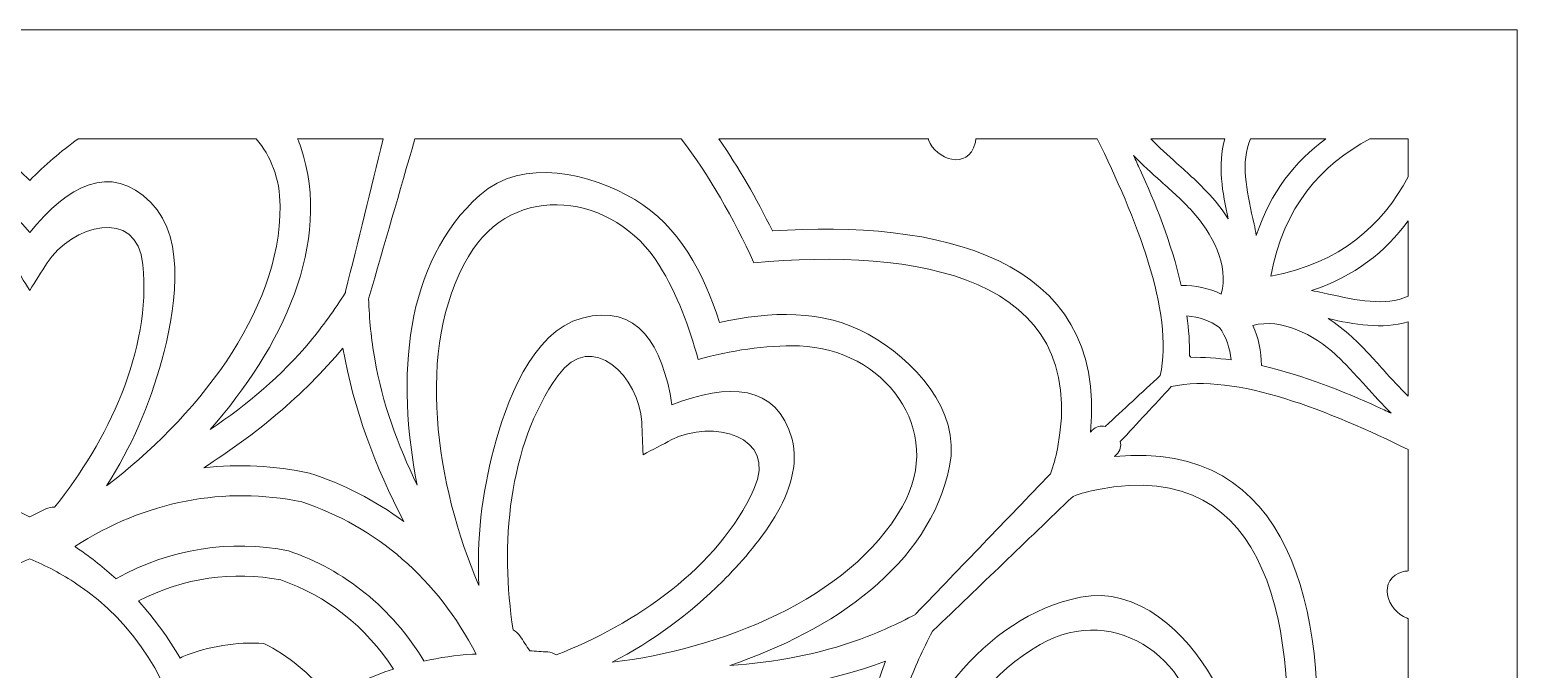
# Model space of a CAD drawing. Extents: x -175 to 692, y -400 to 112.
# Drawn here: x 406.6 to 488.4, y -66.7 to -31.5 of the extents above; entities that cross this region are included whole.
import ezdxf

# ---------------------------------------------------------------- set-up
doc = ezdxf.new("R2010")
doc.units = 0
doc.header["$MEASUREMENT"] = 0
doc.layers.add('Layer 1', color=7, linetype='Continuous', lineweight=0)

msp = doc.modelspace()

# ---------------------------------------------------------------- linework, layer by layer
at = {"layer": 'Layer 1'}
for points, knots in [([(477.9548339843749, -31.52850341796875), (477.9548339843749, -31.52850341796875), (476.6378173828124, -31.52850341796875), (476.6378173828124, -31.52850341796875), (476.6378173828124, -31.52850341796875), (471.6751708984374, -31.52850341796875), (471.6751708984374, -31.52850341796875), (471.6751708984374, -31.52850341796875), (470.9760131835937, -31.52850341796875), (470.9760131835937, -31.52850341796875), (470.9760131835937, -31.52850341796875), (465.9009399414062, -31.52850341796875), (465.9009399414062, -31.52850341796875), (465.9009399414062, -31.52850341796875), (464.5816040039062, -31.52850341796875), (464.5816040039062, -31.52850341796875), (464.5816040039062, -31.52850341796875), (464.1192016601562, -31.52850341796875), (464.1192016601562, -31.52850341796875), (464.1192016601562, -31.52850341796875), (462.3040161132812, -31.52850341796875), (462.3040161132812, -31.52850341796875), (462.3040161132812, -31.52850341796875), (461.60302734375, -31.52850341796875), (461.60302734375, -31.52850341796875), (461.60302734375, -31.52850341796875), (460.1153564453125, -31.52850341796875), (460.1153564453125, -31.52850341796875), (460.1153564453125, -31.52850341796875), (448.224853515625, -31.52850341796875), (448.224853515625, -31.52850341796875), (448.224853515625, -31.52850341796875), (445.6570434570312, -31.52850341796875), (445.6570434570312, -31.52850341796875), (445.6570434570312, -31.52850341796875), (437.7410278320312, -31.52850341796875), (437.7410278320312, -31.52850341796875), (437.7410278320312, -31.52850341796875), (431.7557373046875, -31.52850341796875), (431.7557373046875, -31.52850341796875), (431.7557373046875, -31.52850341796875), (429.1141967773437, -31.52850341796875), (429.1141967773437, -31.52850341796875), (429.1141967773437, -31.52850341796875), (427.935546875, -31.52850341796875), (427.935546875, -31.52850341796875), (427.935546875, -31.52850341796875), (426.8157348632812, -31.52850341796875), (426.8157348632812, -31.52850341796875), (426.8157348632812, -31.52850341796875), (424.8716430664062, -31.52850341796875), (424.8716430664062, -31.52850341796875), (424.8716430664062, -31.52850341796875), (409.9508666992187, -31.52850341796875), (409.9508666992187, -31.52850341796875), (409.9508666992187, -31.52850341796875), (406.7953491210937, -31.52850341796875), (406.7953491210937, -31.52850341796875), (406.7953491210937, -31.52850341796875), (406.4332885742187, -31.52850341796875), (406.4332885742187, -31.52850341796875), (406.4332885742187, -31.52850341796875), (403.27783203125, -31.52850341796875), (403.27783203125, -31.52850341796875), (403.27783203125, -31.52850341796875), (388.3571166992187, -31.52850341796875), (388.3571166992187, -31.52850341796875), (388.3571166992187, -31.52850341796875), (386.4130249023438, -31.52850341796875), (386.4130249023438, -31.52850341796875), (386.4130249023438, -31.52850341796875), (385.2931518554687, -31.52850341796875), (385.2931518554687, -31.52850341796875), (385.2931518554687, -31.52850341796875), (384.114501953125, -31.52850341796875), (384.114501953125, -31.52850341796875), (384.114501953125, -31.52850341796875), (381.472900390625, -31.52850341796875), (381.472900390625, -31.52850341796875), (381.472900390625, -31.52850341796875), (375.4876098632812, -31.52850341796875), (375.4876098632812, -31.52850341796875), (375.4876098632812, -31.52850341796875), (367.5716552734375, -31.52850341796875), (367.5716552734375, -31.52850341796875), (367.5716552734375, -31.52850341796875), (365.0037841796875, -31.52850341796875), (365.0037841796875, -31.52850341796875), (365.0037841796875, -31.52850341796875), (353.1133422851563, -31.52850341796875), (353.1133422851563, -31.52850341796875), (353.1133422851563, -31.52850341796875), (351.6256713867187, -31.52850341796875), (351.6256713867187, -31.52850341796875), (351.6256713867187, -31.52850341796875), (350.9246215820312, -31.52850341796875), (350.9246215820312, -31.52850341796875), (350.9246215820312, -31.52850341796875), (349.1094360351563, -31.52850341796875), (349.1094360351563, -31.52850341796875), (349.1094360351563, -31.52850341796875), (348.6470336914063, -31.52850341796875), (348.6470336914063, -31.52850341796875), (348.6470336914063, -31.52850341796875), (347.3279418945312, -31.52850341796875), (347.3279418945312, -31.52850341796875), (347.3279418945312, -31.52850341796875), (342.2523803710938, -31.52850341796875), (342.2523803710938, -31.52850341796875), (342.2523803710938, -31.52850341796875), (341.5540771484375, -31.52850341796875), (341.5540771484375, -31.52850341796875), (341.5540771484375, -31.52850341796875), (336.590576171875, -31.52850341796875), (336.590576171875, -31.52850341796875), (336.590576171875, -31.52850341796875), (335.2736206054688, -31.52850341796875), (335.2736206054688, -31.52850341796875), (335.2736206054688, -31.52850341796875), (324.8226318359375, -31.52850341796875), (324.8226318359375, -31.52850341796875), (324.8226318359375, -31.52850341796875), (324.8226318359375, -41.98126220703125), (324.8226318359375, -41.98126220703125), (324.8226318359375, -41.98126220703125), (324.8226318359375, -43.29833984375), (324.8226318359375, -43.29833984375), (324.8226318359375, -43.29833984375), (324.8226318359375, -48.26263427734375), (324.8226318359375, -48.26263427734375), (324.8226318359375, -48.26263427734375), (324.8226318359375, -48.95550537109375), (324.8226318359375, -48.95550537109375), (324.8226318359375, -48.95550537109375), (324.8226318359375, -54.03546142578125), (324.8226318359375, -54.03546142578125), (324.8226318359375, -54.03546142578125), (324.8226318359375, -55.363525390625), (324.8226318359375, -55.363525390625), (324.8226318359375, -55.363525390625), (324.8226318359375, -55.8160400390625), (324.8226318359375, -55.8160400390625), (324.8226318359375, -55.8160400390625), (324.8226318359375, -57.63134765625), (324.8226318359375, -57.63134765625), (324.8226318359375, -57.63134765625), (324.8226318359375, -58.333740234375), (324.8226318359375, -58.333740234375), (324.8226318359375, -58.333740234375), (324.8226318359375, -59.8214111328125), (324.8226318359375, -59.8214111328125), (324.8226318359375, -59.8214111328125), (324.8226318359375, -71.71142578125), (324.8226318359375, -71.71142578125), (324.8226318359375, -71.71142578125), (324.8226318359375, -74.27880859375), (324.8226318359375, -74.27880859375), (324.8226318359375, -74.27880859375), (324.8226318359375, -82.191162109375), (324.8226318359375, -82.191162109375), (324.8226318359375, -82.191162109375), (324.8226318359375, -88.18408203125001), (324.8226318359375, -88.18408203125001), (324.8226318359375, -88.18408203125001), (324.8226318359375, -90.822265625), (324.8226318359375, -90.822265625), (324.8226318359375, -90.822265625), (324.8226318359375, -92.00097656249999), (324.8226318359375, -92.00097656249999), (324.8226318359375, -92.00097656249999), (324.8226318359375, -93.11944580078124), (324.8226318359375, -93.11944580078124), (324.8226318359375, -93.11944580078124), (324.8226318359375, -95.06341552734374), (324.8226318359375, -95.06341552734374), (324.8226318359375, -95.06341552734374), (324.8226318359375, -109.98779296875), (324.8226318359375, -109.98779296875), (324.8226318359375, -109.98779296875), (324.8226318359375, -113.1428833007812), (324.8226318359375, -113.1428833007812), (324.8226318359375, -113.1428833007812), (324.8226318359375, -113.5004272460937), (324.8226318359375, -113.5004272460937), (324.8226318359375, -113.5004272460937), (324.8226318359375, -116.6556396484375), (324.8226318359375, -116.6556396484375), (324.8226318359375, -116.6556396484375), (324.8226318359375, -131.5799560546875), (324.8226318359375, -131.5799560546875), (324.8226318359375, -131.5799560546875), (324.8226318359375, -133.5239868164062), (324.8226318359375, -133.5239868164062), (324.8226318359375, -133.5239868164062), (324.8226318359375, -134.6424560546875), (324.8226318359375, -134.6424560546875), (324.8226318359375, -134.6424560546875), (324.8226318359375, -135.8212280273437), (324.8226318359375, -135.8212280273437), (324.8226318359375, -135.8212280273437), (324.8226318359375, -138.4593505859375), (324.8226318359375, -138.4593505859375), (324.8226318359375, -138.4593505859375), (324.8226318359375, -144.4522094726562), (324.8226318359375, -144.4522094726562), (324.8226318359375, -144.4522094726562), (324.8226318359375, -152.3645629882812), (324.8226318359375, -152.3645629882812), (324.8226318359375, -152.3645629882812), (324.8226318359375, -154.9320068359375), (324.8226318359375, -154.9320068359375), (324.8226318359375, -154.9320068359375), (324.8226318359375, -166.822021484375), (324.8226318359375, -166.822021484375), (324.8226318359375, -166.822021484375), (324.8226318359375, -168.3095703125), (324.8226318359375, -168.3095703125), (324.8226318359375, -168.3095703125), (324.8226318359375, -169.0120849609375), (324.8226318359375, -169.0120849609375), (324.8226318359375, -169.0120849609375), (324.8226318359375, -170.8272094726562), (324.8226318359375, -170.8272094726562), (324.8226318359375, -170.8272094726562), (324.8226318359375, -171.2891845703125), (324.8226318359375, -171.2891845703125), (324.8226318359375, -171.2891845703125), (324.8226318359375, -172.6072998046875), (324.8226318359375, -172.6072998046875), (324.8226318359375, -172.6072998046875), (324.8226318359375, -177.6876831054687), (324.8226318359375, -177.6876831054687), (324.8226318359375, -177.6876831054687), (324.8226318359375, -178.380615234375), (324.8226318359375, -178.380615234375), (324.8226318359375, -178.380615234375), (324.8226318359375, -183.34521484375), (324.8226318359375, -183.34521484375), (324.8226318359375, -183.34521484375), (324.8226318359375, -184.6723022460937), (324.8226318359375, -184.6723022460937), (324.8226318359375, -184.6723022460937), (324.8226318359375, -195.1185302734375), (324.8226318359375, -195.1185302734375), (324.8226318359375, -195.1185302734375), (335.273681640625, -195.1185302734375), (335.273681640625, -195.1185302734375), (335.273681640625, -195.1185302734375), (336.590576171875, -195.1185302734375), (336.590576171875, -195.1185302734375), (336.590576171875, -195.1185302734375), (341.551025390625, -195.1185302734375), (341.551025390625, -195.1185302734375), (341.551025390625, -195.1185302734375), (342.2598266601562, -195.1185302734375), (342.2598266601562, -195.1185302734375), (342.2598266601562, -195.1185302734375), (347.3278198242188, -195.1185302734375), (347.3278198242188, -195.1185302734375), (347.3278198242188, -195.1185302734375), (348.6467895507812, -195.1185302734375), (348.6467895507812, -195.1185302734375), (348.6467895507812, -195.1185302734375), (349.1112060546875, -195.1185302734375), (349.1112060546875, -195.1185302734375), (349.1112060546875, -195.1185302734375), (350.9263305664063, -195.1185302734375), (350.9263305664063, -195.1185302734375), (350.9263305664063, -195.1185302734375), (351.623779296875, -195.1185302734375), (351.623779296875, -195.1185302734375), (351.623779296875, -195.1185302734375), (353.1114501953125, -195.1185302734375), (353.1114501953125, -195.1185302734375), (353.1114501953125, -195.1185302734375), (365.0033569335938, -195.1185302734375), (365.0033569335938, -195.1185302734375), (365.0033569335938, -195.1185302734375), (367.5719604492187, -195.1185302734375), (367.5719604492187, -195.1185302734375), (367.5719604492187, -195.1185302734375), (375.496826171875, -195.1185302734375), (375.496826171875, -195.1185302734375), (375.496826171875, -195.1185302734375), (381.4638061523437, -195.1185302734375), (381.4638061523437, -195.1185302734375), (381.4638061523437, -195.1185302734375), (384.1137084960937, -195.1185302734375), (384.1137084960937, -195.1185302734375), (384.1137084960937, -195.1185302734375), (385.2919921875, -195.1185302734375), (385.2919921875, -195.1185302734375), (385.2919921875, -195.1185302734375), (386.4151000976562, -195.1185302734375), (386.4151000976562, -195.1185302734375), (386.4151000976562, -195.1185302734375), (388.3595581054688, -195.1185302734375), (388.3595581054688, -195.1185302734375), (388.3595581054688, -195.1185302734375), (403.2716674804687, -195.1185302734375), (403.2716674804687, -195.1185302734375), (403.2716674804687, -195.1185302734375), (406.4277954101562, -195.1185302734375), (406.4277954101562, -195.1185302734375), (406.4277954101562, -195.1185302734375), (406.8008422851562, -195.1185302734375), (406.8008422851562, -195.1185302734375), (406.8008422851562, -195.1185302734375), (409.9569702148437, -195.1185302734375), (409.9569702148437, -195.1185302734375), (409.9569702148437, -195.1185302734375), (424.8692016601562, -195.1185302734375), (424.8692016601562, -195.1185302734375), (424.8692016601562, -195.1185302734375), (426.8136596679688, -195.1185302734375), (426.8136596679688, -195.1185302734375), (426.8136596679688, -195.1185302734375), (427.9366455078124, -195.1185302734375), (427.9366455078124, -195.1185302734375), (427.9366455078124, -195.1185302734375), (429.1150512695312, -195.1185302734375), (429.1150512695312, -195.1185302734375), (429.1150512695312, -195.1185302734375), (431.7648315429687, -195.1185302734375), (431.7648315429687, -195.1185302734375), (431.7648315429687, -195.1185302734375), (437.7318725585937, -195.1185302734375), (437.7318725585937, -195.1185302734375), (437.7318725585937, -195.1185302734375), (445.65673828125, -195.1185302734375), (445.65673828125, -195.1185302734375), (445.65673828125, -195.1185302734375), (448.2252807617187, -195.1185302734375), (448.2252807617187, -195.1185302734375), (448.2252807617187, -195.1185302734375), (460.1172485351562, -195.1185302734375), (460.1172485351562, -195.1185302734375), (460.1172485351562, -195.1185302734375), (461.6049194335937, -195.1185302734375), (461.6049194335937, -195.1185302734375), (461.6049194335937, -195.1185302734375), (462.3023071289062, -195.1185302734375), (462.3023071289062, -195.1185302734375), (462.3023071289062, -195.1185302734375), (464.1175537109375, -195.1185302734375), (464.1175537109375, -195.1185302734375), (464.1175537109375, -195.1185302734375), (464.5819091796875, -195.1185302734375), (464.5819091796875, -195.1185302734375), (464.5819091796875, -195.1185302734375), (465.9010620117187, -195.1185302734375), (465.9010620117187, -195.1185302734375), (465.9010620117187, -195.1185302734375), (470.9685668945312, -195.1185302734375), (470.9685668945312, -195.1185302734375), (470.9685668945312, -195.1185302734375), (471.6782836914062, -195.1185302734375), (471.6782836914062, -195.1185302734375), (471.6782836914062, -195.1185302734375), (476.6381225585937, -195.1185302734375), (476.6381225585937, -195.1185302734375), (476.6381225585937, -195.1185302734375), (477.955078125, -195.1185302734375), (477.955078125, -195.1185302734375), (477.955078125, -195.1185302734375), (488.4126586914062, -195.1185302734375), (488.4126586914062, -195.1185302734375), (488.4126586914062, -195.1185302734375), (488.4126586914062, -184.671875), (488.4126586914062, -184.671875), (488.4126586914062, -184.671875), (488.4126586914062, -183.3447875976562), (488.4126586914062, -183.3447875976562), (488.4126586914062, -183.3447875976562), (488.4126586914062, -178.3880004882812), (488.4126586914062, -178.3880004882812), (488.4126586914062, -178.3880004882812), (488.4126586914062, -177.67431640625), (488.4126586914062, -177.67431640625), (488.4126586914062, -177.67431640625), (488.4126586914062, -172.6073608398437), (488.4126586914062, -172.6073608398437), (488.4126586914062, -172.6073608398437), (488.4126586914062, -171.2896118164062), (488.4126586914062, -171.2896118164062), (488.4126586914062, -171.2896118164062), (488.4126586914062, -170.82421875), (488.4126586914062, -170.82421875), (488.4126586914062, -170.82421875), (488.4126586914062, -169.009033203125), (488.4126586914062, -169.009033203125), (488.4126586914062, -169.009033203125), (488.4126586914062, -168.3130493164062), (488.4126586914062, -168.3130493164062), (488.4126586914062, -168.3130493164062), (488.4126586914062, -166.8253784179687), (488.4126586914062, -166.8253784179687), (488.4126586914062, -166.8253784179687), (488.4126586914062, -154.932861328125), (488.4126586914062, -154.932861328125), (488.4126586914062, -154.932861328125), (488.4126586914062, -152.364013671875), (488.4126586914062, -152.364013671875), (488.4126586914062, -152.364013671875), (488.4126586914062, -144.4352416992187), (488.4126586914062, -144.4352416992187), (488.4126586914062, -144.4352416992187), (488.4126586914062, -138.4760131835937), (488.4126586914062, -138.4760131835937), (488.4126586914062, -138.4760131835937), (488.4126586914062, -135.8226928710937), (488.4126586914062, -135.8226928710937), (488.4126586914062, -135.8226928710937), (488.4126586914062, -134.64453125), (488.4126586914062, -134.64453125), (488.4126586914062, -134.64453125), (488.4126586914062, -133.5202026367187), (488.4126586914062, -133.5202026367187), (488.4126586914062, -133.5202026367187), (488.4126586914062, -131.5755004882812), (488.4126586914062, -131.5755004882812), (488.4126586914062, -131.5755004882812), (488.4126586914062, -116.6668701171875), (488.4126586914062, -116.6668701171875), (488.4126586914062, -116.6668701171875), (488.4126586914062, -113.5104370117187), (488.4126586914062, -113.5104370117187), (488.4126586914062, -113.5104370117187), (488.4126586914062, -113.1329956054687), (488.4126586914062, -113.1329956054687), (488.4126586914062, -113.1329956054687), (488.4126586914062, -109.9765625), (488.4126586914062, -109.9765625), (488.4126586914062, -109.9765625), (488.4126586914062, -95.06787109375), (488.4126586914062, -95.06787109375), (488.4126586914062, -95.06787109375), (488.4126586914062, -93.12322998046875), (488.4126586914062, -93.12322998046875), (488.4126586914062, -93.12322998046875), (488.4126586914062, -91.9989013671875), (488.4126586914062, -91.9989013671875), (488.4126586914062, -91.9989013671875), (488.4126586914062, -90.82073974609375), (488.4126586914062, -90.82073974609375), (488.4126586914062, -90.82073974609375), (488.4126586914062, -88.16741943359375), (488.4126586914062, -88.16741943359375), (488.4126586914062, -88.16741943359375), (488.4126586914062, -82.20812988281251), (488.4126586914062, -82.20812988281251), (488.4126586914062, -82.20812988281251), (488.4126586914062, -74.27935791015625), (488.4126586914062, -74.27935791015625), (488.4126586914062, -74.27935791015625), (488.4126586914062, -71.71051025390625), (488.4126586914062, -71.71051025390625), (488.4126586914062, -71.71051025390625), (488.4126586914062, -59.8179931640625), (488.4126586914062, -59.8179931640625), (488.4126586914062, -59.8179931640625), (488.4126586914062, -58.330322265625), (488.4126586914062, -58.330322265625), (488.4126586914062, -58.330322265625), (488.4126586914062, -57.6343994140625), (488.4126586914062, -57.6343994140625), (488.4126586914062, -57.6343994140625), (488.4126586914062, -55.81915283203125), (488.4126586914062, -55.81915283203125), (488.4126586914062, -55.81915283203125), (488.4126586914062, -55.36328125), (488.4126586914062, -55.36328125), (488.4126586914062, -55.36328125), (488.4126586914062, -54.03515625), (488.4126586914062, -54.03515625), (488.4126586914062, -54.03515625), (488.4126586914062, -48.96923828125), (488.4126586914062, -48.96923828125), (488.4126586914062, -48.96923828125), (488.4126586914062, -48.2552490234375), (488.4126586914062, -48.2552490234375), (488.4126586914062, -48.2552490234375), (488.4126586914062, -43.29779052734375), (488.4126586914062, -43.29779052734375), (488.4126586914062, -43.29779052734375), (488.4126586914062, -41.98138427734375), (488.4126586914062, -41.98138427734375), (488.4126586914062, -41.98138427734375), (488.4126586914062, -31.52850341796875), (488.4126586914062, -31.52850341796875), (488.4126586914062, -31.52850341796875), (477.9548339843749, -31.52850341796875), (477.9548339843749, -31.52850341796875)], [0, 0, 0, 0, 1, 1, 1, 2, 2, 2, 3, 3, 3, 4, 4, 4, 5, 5, 5, 6, 6, 6, 7, 7, 7, 8, 8, 8, 9, 9, 9, 10, 10, 10, 11, 11, 11, 12, 12, 12, 13, 13, 13, 14, 14, 14, 15, 15, 15, 16, 16, 16, 17, 17, 17, 18, 18, 18, 19, 19, 19, 20, 20, 20, 21, 21, 21, 22, 22, 22, 23, 23, 23, 24, 24, 24, 25, 25, 25, 26, 26, 26, 27, 27, 27, 28, 28, 28, 29, 29, 29, 30, 30, 30, 31, 31, 31, 32, 32, 32, 33, 33, 33, 34, 34, 34, 35, 35, 35, 36, 36, 36, 37, 37, 37, 38, 38, 38, 39, 39, 39, 40, 40, 40, 41, 41, 41, 42, 42, 42, 43, 43, 43, 44, 44, 44, 45, 45, 45, 46, 46, 46, 47, 47, 47, 48, 48, 48, 49, 49, 49, 50, 50, 50, 51, 51, 51, 52, 52, 52, 53, 53, 53, 54, 54, 54, 55, 55, 55, 56, 56, 56, 57, 57, 57, 58, 58, 58, 59, 59, 59, 60, 60, 60, 61, 61, 61, 62, 62, 62, 63, 63, 63, 64, 64, 64, 65, 65, 65, 66, 66, 66, 67, 67, 67, 68, 68, 68, 69, 69, 69, 70, 70, 70, 71, 71, 71, 72, 72, 72, 73, 73, 73, 74, 74, 74, 75, 75, 75, 76, 76, 76, 77, 77, 77, 78, 78, 78, 79, 79, 79, 80, 80, 80, 81, 81, 81, 82, 82, 82, 83, 83, 83, 84, 84, 84, 85, 85, 85, 86, 86, 86, 87, 87, 87, 88, 88, 88, 89, 89, 89, 90, 90, 90, 91, 91, 91, 92, 92, 92, 93, 93, 93, 94, 94, 94, 95, 95, 95, 96, 96, 96, 97, 97, 97, 98, 98, 98, 99, 99, 99, 100, 100, 100, 101, 101, 101, 102, 102, 102, 103, 103, 103, 104, 104, 104, 105, 105, 105, 106, 106, 106, 107, 107, 107, 108, 108, 108, 109, 109, 109, 110, 110, 110, 111, 111, 111, 112, 112, 112, 113, 113, 113, 114, 114, 114, 115, 115, 115, 116, 116, 116, 117, 117, 117, 118, 118, 118, 119, 119, 119, 120, 120, 120, 121, 121, 121, 122, 122, 122, 123, 123, 123, 124, 124, 124, 125, 125, 125, 126, 126, 126, 127, 127, 127, 128, 128, 128, 129, 129, 129, 130, 130, 130, 131, 131, 131, 132, 132, 132, 133, 133, 133, 134, 134, 134, 135, 135, 135, 136, 136, 136, 137, 137, 137, 138, 138, 138, 139, 139, 139, 140, 140, 140, 141, 141, 141, 142, 142, 142, 143, 143, 143, 144, 144, 144, 145, 145, 145, 146, 146, 146, 147, 147, 147, 148, 148, 148, 149, 149, 149, 150, 150, 150, 151, 151, 151, 152, 152, 152, 153, 153, 153, 154, 154, 154, 155, 155, 155, 156, 156, 156, 157, 157, 157, 158, 158, 158, 159, 159, 159, 160, 160, 160, 161, 161, 161, 162, 162, 162, 163, 163, 163, 164, 164, 164, 164]), ([(394.164794921875, -37.52850341796875), (394.164794921875, -37.52850341796875), (403.949462890625, -37.52850341796875), (403.949462890625, -37.52850341796875), (404.9036254882812, -38.21771240234375), (405.7846679687499, -38.983642578125), (406.6143188476562, -39.812255859375), (407.4439697265624, -38.983642578125), (408.324951171875, -38.21771240234375), (409.2791748046875, -37.52850341796875), (409.2791748046875, -37.52850341796875), (419.0639038085937, -37.52850341796875), (419.0639038085937, -37.52850341796875), (419.8726196289062, -38.466064453125), (420.3763427734375, -39.7095947265625), (420.3852539062499, -41.218017578125), (420.4202880859375, -47.12371826171875), (415.6021728515624, -53.0296630859375), (410.8436889648437, -56.60614013671875), (412.1985473632812, -54.4859619140625), (413.2087402343749, -52.20147705078125), (413.881591796875, -49.6947021484375), (414.5391235351562, -47.2452392578125), (415.3272094726562, -43.077392578125), (413.2802124023437, -41.03039550781249), (411.0347900390625, -38.7850341796875), (408.6887817382812, -40.11871337890625), (406.6143188476562, -42.68609619140625), (404.5399169921875, -40.11871337890625), (402.19384765625, -38.7850341796875), (399.948486328125, -41.03039550781249), (397.9014282226562, -43.077392578125), (398.6895751953125, -47.2452392578125), (399.3471069335937, -49.6947021484375), (400.0199584960937, -52.20147705078125), (401.0301513671874, -54.4859619140625), (402.3850097656249, -56.60614013671875), (397.62646484375, -53.0296630859375), (392.8084106445313, -47.12371826171875), (392.8434448242187, -41.218017578125), (392.8523559570312, -39.7095947265625), (393.3560791015625, -38.466064453125), (394.164794921875, -37.52850341796875)], [0, 0, 0, 0, 1, 1, 1, 2, 2, 2, 3, 3, 3, 4, 4, 4, 5, 5, 5, 6, 6, 6, 7, 7, 7, 8, 8, 8, 9, 9, 9, 10, 10, 10, 11, 11, 11, 12, 12, 12, 13, 13, 13, 14, 14, 14, 14]), ([(426.0575561523437, -37.52850341796875), (425.3673706054687, -40.32696533203124), (424.6771240234375, -43.12542724609374), (423.9869384765625, -45.923828125), (423.9820556640625, -45.9434814453125), (423.9822387695312, -45.9613037109375), (423.978759765625, -45.98046875), (423.3773803710937, -46.94165039062499), (422.7183227539062, -47.8489990234375), (422.032958984375, -48.67352294921875), (420.4647827148437, -50.56011962890625), (418.5782470703125, -52.1375732421875), (416.5377197265625, -53.51812744140625), (420.4694213867187, -49.0413818359375), (423.2930297851562, -43.2750244140625), (421.5266113281249, -37.9915771484375), (421.4728393554687, -37.8306884765625), (421.4078369140625, -37.6783447265625), (421.3397827148437, -37.52850341796875), (421.3397827148437, -37.52850341796875), (426.0575561523437, -37.52850341796875), (426.0575561523437, -37.52850341796875)], [0, 0, 0, 0, 1, 1, 1, 2, 2, 2, 3, 3, 3, 4, 4, 4, 5, 5, 5, 6, 6, 6, 7, 7, 7, 7]), ([(442.4412841796875, -37.52850341796875), (443.9773559570312, -39.5205078125), (445.3215942382812, -41.921142578125), (446.4363403320312, -44.3480224609375), (446.4363403320312, -44.3480224609375), (446.435791015625, -44.3489990234375), (446.435791015625, -44.3489990234375), (455.2014770507812, -43.53100585937499), (464.9854736328125, -44.98846435546875), (463.128662109375, -54.57513427734375), (463.0366210937499, -55.05035400390625), (462.9006347656249, -55.50567626953125), (462.7451782226562, -55.95159912109375), (460.2828979492187, -58.51434326171875), (457.8206176757812, -61.07696533203125), (455.3583374023437, -63.63970947265625), (455.3444213867187, -63.654296875), (455.3355102539062, -63.66986083984375), (455.3229370117187, -63.68475341796875), (454.321533203125, -64.2164306640625), (453.2971191406249, -64.67266845703125), (452.2913208007812, -65.0440673828125), (449.989990234375, -65.89385986328125), (447.5675048828125, -66.31658935546875), (445.1101074218749, -66.49200439453125), (450.7534790039062, -64.58087158203125), (456.081787109375, -60.99884033203125), (457.1937866210937, -55.5400390625), (457.833251953125, -52.40087890625), (455.1957397460937, -49.66668701171875), (452.72216796875, -48.2796630859375), (450.239501953125, -46.8875732421875), (447.3397827148438, -47.01031494140624), (444.541748046875, -47.62945556640625), (443.6790161132812, -44.896728515625), (442.33544921875, -42.3240966796875), (439.8885498046874, -40.87017822265624), (437.4505004882812, -39.4215087890625), (433.7638549804687, -38.50439453125), (431.3650512695312, -40.62774658203125), (427.1934814453125, -44.32019042968749), (426.7556762695313, -50.725830078125), (427.9223022460937, -56.56866455078125), (426.8453979492187, -54.352783203125), (426.000244140625, -52.04345703125), (425.5855102539062, -49.62542724609375), (425.404296875, -48.5687255859375), (425.2871704101562, -47.453369140625), (425.2469482421875, -46.32025146484375), (425.25341796875, -46.3018798828125), (425.2625732421875, -46.2864990234375), (425.2681274414062, -46.26715087890625), (426.111328125, -43.354248046875), (426.9546508789062, -40.44140624999999), (427.7978515625, -37.52850341796875), (427.7978515625, -37.52850341796875), (442.4412841796875, -37.52850341796875), (442.4412841796875, -37.52850341796875)], [0, 0, 0, 0, 1, 1, 1, 2, 2, 2, 3, 3, 3, 4, 4, 4, 5, 5, 5, 6, 6, 6, 7, 7, 7, 8, 8, 8, 9, 9, 9, 10, 10, 10, 11, 11, 11, 12, 12, 12, 13, 13, 13, 14, 14, 14, 15, 15, 15, 16, 16, 16, 17, 17, 17, 18, 18, 18, 19, 19, 19, 19]), ([(456.0307006835937, -37.52850341796875), (456.0359497070312, -37.547119140625), (456.0313720703125, -37.56231689453125), (456.0383911132812, -37.58154296875), (456.4393310546875, -38.6773681640625), (458.2150268554687, -39.282470703125), (458.6094970703125, -37.77032470703125), (458.6320800781249, -37.683837890625), (458.63232421875, -37.60858154296875), (458.6419067382812, -37.52850341796875), (458.6419067382812, -37.52850341796875), (465.3187866210937, -37.52850341796875), (465.3187866210937, -37.52850341796875), (467.3948974609374, -41.76397705078125), (469.5685424804687, -47.025634765625), (468.7806396484375, -50.54498291015625), (467.7727661132812, -51.48004150390625), (466.7649536132812, -52.4150390625), (465.7571411132813, -53.35003662109375), (465.518798828125, -53.28875732421875), (465.2540893554687, -53.3404541015625), (465.0284423828124, -53.5753173828125), (464.9992065429687, -53.605712890625), (464.969970703125, -53.6361083984375), (464.9407348632812, -53.66656494140625), (465.8925170898437, -43.91522216796874), (456.402587890625, -41.9830322265625), (447.4490356445312, -42.5938720703125), (447.4490356445312, -42.5938720703125), (447.4512939453124, -42.59002685546875), (447.4512939453124, -42.59002685546875), (446.5847778320312, -40.8212890625), (445.5990600585937, -39.0914306640625), (444.5040893554687, -37.52850341796875), (444.5040893554687, -37.52850341796875), (456.0307006835937, -37.52850341796875), (456.0307006835937, -37.52850341796875)], [0, 0, 0, 0, 1, 1, 1, 2, 2, 2, 3, 3, 3, 4, 4, 4, 5, 5, 5, 6, 6, 6, 7, 7, 7, 8, 8, 8, 9, 9, 9, 10, 10, 10, 11, 11, 11, 12, 12, 12, 12]), ([(472.3389892578125, -37.52850341796875), (471.9131469726562, -38.96380615234375), (472.2079467773437, -40.5123291015625), (472.5218505859374, -41.92791748046874), (472.2402343749999, -41.48187255859375), (471.9036254882812, -41.04254150390625), (471.5147705078124, -40.61749267578124), (470.9417114257812, -39.99114990234375), (470.3086547851562, -39.4249267578125), (469.6968383789062, -38.87713623046875), (469.1937255859374, -38.426513671875), (468.7107543945312, -37.9873046875), (468.2631225585937, -37.52850341796875), (468.2631225585937, -37.52850341796875), (472.3389892578125, -37.52850341796875), (472.3389892578125, -37.52850341796875)], [0, 0, 0, 0, 1, 1, 1, 2, 2, 2, 3, 3, 3, 4, 4, 4, 5, 5, 5, 5]), ([(477.8908691406249, -37.52850341796875), (476.1956787109375, -38.76776123046875), (474.8502807617187, -40.4515380859375), (474.0574340820312, -42.83746337890625), (474.0214233398437, -42.6329345703125), (473.9893188476562, -42.43170166015625), (473.9418334960937, -42.21697998046875), (473.9418334960937, -42.21697998046875), (473.8713989257812, -41.901123046875), (473.8713989257812, -41.901123046875), (473.5297851562499, -40.37310791015625), (473.1873168945312, -38.7989501953125), (473.7479248046875, -37.52850341796875), (473.7479248046875, -37.52850341796875), (477.8908691406249, -37.52850341796875), (477.8908691406249, -37.52850341796875)], [0, 0, 0, 0, 1, 1, 1, 2, 2, 2, 3, 3, 3, 4, 4, 4, 5, 5, 5, 5]), ([(482.4126586914062, -37.52850341796875), (482.4126586914062, -37.52850341796875), (482.4126586914062, -39.61956787109375), (482.4126586914062, -39.61956787109375), (480.966796875, -42.3128662109375), (478.7115478515625, -44.35369873046875), (474.8551025390624, -45.08099365234374), (474.8551025390624, -45.08099365234374), (474.8550415039062, -45.0810546875), (474.8550415039062, -45.0810546875), (475.5814819335937, -41.2291259765625), (477.6183471679687, -38.97454833984375), (480.3069458007812, -37.52850341796875), (480.3069458007812, -37.52850341796875), (482.4126586914062, -37.52850341796875), (482.4126586914062, -37.52850341796875)], [0, 0, 0, 0, 1, 1, 1, 2, 2, 2, 3, 3, 3, 4, 4, 4, 5, 5, 5, 5]), ([(472.1392822265625, -46.06280517578125), (471.4622802734375, -45.7503662109375), (470.714111328125, -45.58300781249999), (469.936767578125, -45.5931396484375), (469.3966064453125, -43.25085449218749), (468.470703125, -40.95281982421875), (467.6743774414062, -39.22802734375), (467.5546875, -38.96881103515625), (467.4349365234375, -38.7095947265625), (467.3152465820312, -38.45037841796875), (467.7997436523437, -38.947265625), (468.3101806640625, -39.41143798828125), (468.8143920898437, -39.8629150390625), (469.4293823242187, -40.41333007812499), (470.0101928710937, -40.93304443359374), (470.5386352539062, -41.5106201171875), (471.6250610351562, -42.69805908203125), (472.5782470703125, -44.48614501953125), (472.1392822265625, -46.06280517578125)], [0, 0, 0, 0, 1, 1, 1, 2, 2, 2, 3, 3, 3, 4, 4, 4, 5, 5, 5, 6, 6, 6, 6]), ([(438.6347656249999, -66.31927490234375), (440.8682250976562, -65.16058349609375), (442.8853149414062, -63.687255859375), (444.7214965820312, -61.85272216796875), (446.5156249999999, -60.0601806640625), (449.2820434570312, -56.8448486328125), (448.5328369140624, -54.04852294921875), (447.7109375, -50.98126220703125), (445.0123901367187, -50.9632568359375), (441.9321899414062, -52.14947509765625), (441.4193115234374, -48.8887939453125), (440.0545043945312, -46.56079101562499), (436.9871826171874, -47.38262939453124), (434.1908569335937, -48.1319580078125), (432.7894897460937, -52.13543701171875), (432.13427734375, -54.58544921875), (431.4635620117187, -57.0928955078125), (431.1961059570312, -59.57647705078125), (431.3095092773437, -62.09002685546875), (428.9766235351562, -56.61346435546875), (427.757080078125, -49.089599609375), (430.7402343749999, -43.9925537109375), (433.2116088867187, -39.7701416015625), (438.7868652343749, -40.52874755859375), (441.2249755859375, -44.4700927734375), (442.2413330078125, -46.11285400390625), (442.88427734375, -47.85546875), (443.3690795898437, -49.66058349609375), (445.1748657226562, -49.177978515625), (447.0054931640625, -48.86346435546875), (448.936279296875, -48.92218017578125), (453.5686645507812, -49.06298828125), (457.01318359375, -53.51202392578125), (454.5921020507812, -57.76348876953125), (451.6696166992187, -62.8955078125), (444.5440063476562, -65.6011962890625), (438.6347656249999, -66.31927490234375)], [0, 0, 0, 0, 1, 1, 1, 2, 2, 2, 3, 3, 3, 4, 4, 4, 5, 5, 5, 6, 6, 6, 7, 7, 7, 8, 8, 8, 9, 9, 9, 10, 10, 10, 11, 11, 11, 12, 12, 12, 12]), ([(407.9735717773437, -57.79364013671875), (407.8148803710937, -57.78515625), (407.6522216796875, -57.8055419921875), (407.4996337890625, -57.8812255859375), (407.2052001953125, -58.02734375), (406.9107666015624, -58.17340087890625), (406.6162719726562, -58.3194580078125), (406.615478515625, -58.31988525390625), (406.6151733398437, -58.32073974609375), (406.6143188476562, -58.3211669921875), (406.6135253906249, -58.32073974609375), (406.6132202148437, -58.31988525390625), (406.6124267578125, -58.3194580078125), (406.3179321289062, -58.17340087890625), (406.0234985351562, -58.02734375), (405.7290039062499, -57.8812255859375), (405.5764770507812, -57.8055419921875), (405.413818359375, -57.78515625), (405.2550659179687, -57.79364013671875), (402.3384399414062, -54.19647216796875), (399.9232788085937, -49.1572265625), (400.3870849609374, -44.4534912109375), (400.7072143554687, -41.2059326171875), (404.3364868164062, -42.30364990234375), (405.6542968749999, -44.35400390625), (405.9767456054687, -44.85565185546875), (406.299072265625, -45.35778808593749), (406.6143188476562, -45.8642578125), (406.9296264648437, -45.35778808593749), (407.2518920898437, -44.85565185546875), (407.5743408203124, -44.35400390625), (408.8922119140624, -42.30364990234375), (412.521484375, -41.2059326171875), (412.8416137695312, -44.4534912109375), (413.3053588867187, -49.1572265625), (410.8902587890624, -54.19647216796875), (407.9735717773437, -57.79364013671875)], [0, 0, 0, 0, 1, 1, 1, 2, 2, 2, 3, 3, 3, 4, 4, 4, 5, 5, 5, 6, 6, 6, 7, 7, 7, 8, 8, 8, 9, 9, 9, 10, 10, 10, 11, 11, 11, 12, 12, 12, 12]), ([(482.4126586914062, -46.185546875), (481.1413574218749, -46.75048828125), (479.5636596679687, -46.40606689453124), (478.0336303710937, -46.0643310546875), (478.0336303710937, -46.0643310546875), (477.7190551757812, -45.9942626953125), (477.7190551757812, -45.9942626953125), (477.50439453125, -45.94677734374999), (477.3033447265625, -45.91455078125), (477.0988159179687, -45.8785400390625), (479.488037109375, -45.0845947265625), (481.1729125976562, -43.736328125), (482.4126586914062, -42.0377197265625), (482.4126586914062, -42.0377197265625), (482.4126586914062, -46.185546875), (482.4126586914062, -46.185546875)], [0, 0, 0, 0, 1, 1, 1, 2, 2, 2, 3, 3, 3, 4, 4, 4, 5, 5, 5, 5]), ([(472.6727294921874, -49.68914794921875), (471.9196166992187, -49.58349609375), (471.1749267578125, -49.5289306640625), (470.45654296875, -49.5467529296875), (470.4531860351562, -49.52789306640625), (470.450439453125, -49.50897216796875), (470.4456176757812, -49.49041748046875), (470.4271240234374, -49.48565673828125), (470.4081420898437, -49.48291015625), (470.3892211914062, -49.4794921875), (470.4070434570312, -48.76116943359375), (470.3525390624999, -48.0164794921875), (470.2469482421874, -47.26336669921875), (470.9072265625, -47.3167724609375), (471.5221557617187, -47.53564453125), (472.036376953125, -47.899658203125), (472.4004516601562, -48.4139404296875), (472.6192626953125, -49.02874755859375), (472.6727294921874, -49.68914794921875)], [0, 0, 0, 0, 1, 1, 1, 2, 2, 2, 3, 3, 3, 4, 4, 4, 5, 5, 5, 6, 6, 6, 6]), ([(478.4257812499999, -49.39776611328125), (479.002685546875, -49.9259033203125), (479.522705078125, -50.50665283203125), (480.0731201171875, -51.121337890625), (480.5245361328124, -51.62567138671875), (480.9885864257812, -52.1361083984375), (481.4854125976562, -52.62066650390625), (481.2262573242187, -52.50103759765625), (480.9672241210937, -52.38134765625), (480.7080078124999, -52.26171875), (478.9832153320312, -51.46533203125), (476.6851806640625, -50.53936767578125), (474.3429565429687, -49.999267578125), (474.3530883789062, -49.22186279296875), (474.1856689453125, -48.47369384765625), (473.8731689453125, -47.79656982421875), (475.4494628906249, -47.35888671875), (477.2384033203125, -48.311767578125), (478.4257812499999, -49.39776611328125)], [0, 0, 0, 0, 1, 1, 1, 2, 2, 2, 3, 3, 3, 4, 4, 4, 5, 5, 5, 6, 6, 6, 6]), ([(481.0589599609374, -50.2388916015625), (480.5111083984375, -49.6270751953125), (479.9445800781249, -48.99432373046875), (479.3186035156249, -48.421630859375), (478.8934936523437, -48.03240966796875), (478.4535522460937, -47.69586181640625), (478.0078125, -47.4141845703125), (479.4247436523437, -47.728515625), (480.975341796875, -48.0235595703125), (482.4126586914062, -47.59564208984374), (482.4126586914062, -47.59564208984374), (482.4126586914062, -51.67755126953125), (482.4126586914062, -51.67755126953125), (481.9519653320312, -51.22869873046875), (481.5110473632812, -50.74407958984375), (481.0589599609374, -50.2388916015625)], [0, 0, 0, 0, 1, 1, 1, 2, 2, 2, 3, 3, 3, 4, 4, 4, 5, 5, 5, 5]), ([(435.5554809570312, -65.91265869140625), (435.4223022460937, -65.82598876953125), (435.2712402343749, -65.76226806640625), (435.1012573242187, -65.75152587890625), (434.7732543945312, -65.73077392578125), (434.4452514648437, -65.7100830078125), (434.1171264648437, -65.68939208984375), (434.1163330078124, -65.6893310546875), (434.1156005859375, -65.6895751953125), (434.1148071289062, -65.68951416015625), (434.1143798828125, -65.6888427734375), (434.1141967773437, -65.68804931640625), (434.1138305664062, -65.68743896484375), (433.9318237304687, -65.4136962890625), (433.7498168945312, -65.13995361328125), (433.5678710937499, -64.8662109375), (433.4718627929687, -64.7218017578125), (433.3433837890624, -64.60919189453125), (433.1986083984374, -64.537353515625), (432.4749145507812, -59.966796875), (432.9052124023437, -54.40362548828125), (435.6554565429687, -50.56646728515625), (437.5565185546874, -47.9140625), (440.1506347656249, -50.6793212890625), (440.2667846679687, -53.1138916015625), (440.295166015625, -53.7095947265625), (440.3233032226562, -54.30560302734375), (440.343017578125, -54.90185546875), (440.8693237304687, -54.620849609375), (441.3995361328125, -54.34710693359375), (441.9296264648437, -54.07391357421875), (444.0960083007812, -52.95721435546875), (447.7879638671875, -53.8211669921875), (446.4414672851562, -56.79376220703125), (444.4912109375, -61.09918212890625), (439.8799438476562, -64.25579833984375), (435.5554809570312, -65.91265869140625)], [0, 0, 0, 0, 1, 1, 1, 2, 2, 2, 3, 3, 3, 4, 4, 4, 5, 5, 5, 6, 6, 6, 7, 7, 7, 8, 8, 8, 9, 9, 9, 10, 10, 10, 11, 11, 11, 12, 12, 12, 12]), ([(427.1793823242187, -58.56793212890625), (425.6080322265624, -57.4046630859375), (423.8607788085937, -56.51214599609375), (421.9949951171875, -55.9202880859375), (420.0833740234375, -55.5), (418.1237792968749, -55.3992919921875), (416.1813354492187, -55.62103271484375), (419.020751953125, -53.79705810546875), (421.635009765625, -51.68170166015625), (423.8404541015625, -49.0330810546875), (423.8404541015625, -49.0330810546875), (423.8404541015625, -49.03314208984375), (423.8404541015625, -49.03314208984375), (424.426025390625, -52.42962646484375), (425.6323852539062, -55.56866455078125), (427.1793823242187, -58.56793212890625)], [0, 0, 0, 0, 1, 1, 1, 2, 2, 2, 3, 3, 3, 4, 4, 4, 5, 5, 5, 5]), ([(482.4126586914062, -61.29339599609375), (482.3310546874999, -61.30291748046875), (482.2540283203125, -61.30352783203125), (482.1657104492187, -61.3265380859375), (480.6535644531249, -61.72100830078125), (481.2587280273437, -63.4967041015625), (482.3544921875, -63.897705078125), (482.3755493164062, -63.9053955078125), (482.3922729492188, -63.90057373046875), (482.4126586914062, -63.9061279296875), (482.4126586914062, -63.9061279296875), (482.4126586914062, -75.4356689453125), (482.4126586914062, -75.4356689453125), (480.8483276367187, -74.33929443359375), (479.1167602539062, -73.35223388671875), (477.3460693359375, -72.4847412109375), (477.3460693359375, -72.4847412109375), (477.3421630859375, -72.48699951171875), (477.3421630859375, -72.48699951171875), (477.9530639648437, -63.533447265625), (476.0209350585937, -54.04364013671875), (466.2695922851562, -54.99530029296875), (466.2999877929687, -54.966064453125), (466.3303222656249, -54.9368896484375), (466.3607788085937, -54.90765380859375), (466.5955810546875, -54.6820068359375), (466.6473388671875, -54.41729736328125), (466.5859985351562, -54.178955078125), (467.5211181640625, -53.17108154296875), (468.4560546874999, -52.16326904296875), (469.3910522460937, -51.1553955078125), (472.9117431640625, -50.3671875), (478.17626953125, -52.54302978515625), (482.4126586914062, -54.619873046875), (482.4126586914062, -54.619873046875), (482.4126586914062, -61.29339599609375), (482.4126586914062, -61.29339599609375)], [0, 0, 0, 0, 1, 1, 1, 2, 2, 2, 3, 3, 3, 4, 4, 4, 5, 5, 5, 6, 6, 6, 7, 7, 7, 8, 8, 8, 9, 9, 9, 10, 10, 10, 11, 11, 11, 12, 12, 12, 12]), ([(475.5880126953124, -73.499755859375), (478.0169677734375, -74.61541748046875), (480.419677734375, -75.96099853515625), (482.4126586914062, -77.49871826171875), (482.4126586914062, -77.49871826171875), (482.4126586914062, -92.13665771484375), (482.4126586914062, -92.13665771484375), (479.498046875, -92.9803466796875), (476.5834350585937, -93.82415771484375), (473.6688842773437, -94.66784667968751), (473.6494750976562, -94.6734619140625), (473.6341552734375, -94.68255615234374), (473.6157226562499, -94.6890869140625), (472.4826049804687, -94.64886474609375), (471.3673095703125, -94.53173828125001), (470.310546875, -94.35052490234374), (467.8926391601562, -93.93579101562499), (465.5833129882812, -93.09069824218751), (463.3673706054687, -92.01385498046875), (469.2102661132812, -93.18041992187501), (475.6158447265625, -92.74255371093749), (479.308349609375, -88.57104492187501), (481.4317016601562, -86.17218017578125), (480.5145263671875, -82.48553466796876), (479.0657958984374, -80.04754638671874), (477.6119995117187, -77.60064697265625), (475.039306640625, -76.25701904296875), (472.3065795898437, -75.39422607421875), (472.92578125, -72.59625244140625), (473.0485229492187, -69.696533203125), (471.6563720703125, -67.21392822265625), (470.2694091796875, -64.7403564453125), (467.53515625, -62.102783203125), (464.3959960937499, -62.7421875), (458.9371948242187, -63.85418701171875), (455.355224609375, -69.18267822265625), (453.4439697265624, -74.8260498046875), (453.619384765625, -72.36859130859375), (454.0421752929687, -69.94610595703125), (454.8920288085937, -67.64471435546875), (455.2634887695312, -66.63897705078125), (455.7196655273437, -65.61444091796875), (456.2514038085937, -64.613037109375), (456.2662353515625, -64.60040283203125), (456.2817382812499, -64.5916748046875), (456.2962646484375, -64.57763671875), (458.8590087890625, -62.1153564453125), (461.4217529296874, -59.65313720703125), (463.9844970703125, -57.1907958984375), (464.4304199218749, -57.035400390625), (464.8856811523437, -56.89935302734375), (465.3609619140625, -56.80731201171875), (474.9475708007812, -54.9505615234375), (476.4050292968749, -64.734619140625), (475.5870361328125, -73.500244140625), (475.5870361328125, -73.500244140625), (475.5880126953124, -73.499755859375), (475.5880126953124, -73.499755859375)], [0, 0, 0, 0, 1, 1, 1, 2, 2, 2, 3, 3, 3, 4, 4, 4, 5, 5, 5, 6, 6, 6, 7, 7, 7, 8, 8, 8, 9, 9, 9, 10, 10, 10, 11, 11, 11, 12, 12, 12, 13, 13, 13, 14, 14, 14, 15, 15, 15, 16, 16, 16, 17, 17, 17, 18, 18, 18, 19, 19, 19, 19]), ([(431.1566772460937, -65.864501953125), (431.0935668945312, -65.8677978515625), (431.0310668945312, -65.8677978515625), (430.9678955078124, -65.8720703125), (430.0474853515624, -65.93402099609375), (429.156494140625, -66.0625), (428.2943725585937, -66.24798583984375), (428.2933349609375, -66.2462158203125), (428.2929077148437, -66.2445068359375), (428.2919311523437, -66.24273681640625), (426.5452880859375, -63.32965087890625), (423.9105224609375, -61.22674560546875), (420.8508300781249, -60.19049072265625), (420.8508300781249, -60.19049072265625), (420.8508300781249, -60.1904296875), (420.8508300781249, -60.1904296875), (417.6829833984375, -59.55804443359375), (414.349609375, -60.06182861328125), (411.3804931640625, -61.71136474609375), (411.3735961914062, -61.71514892578125), (411.368896484375, -61.7200927734375), (411.3621215820312, -61.72406005859375), (410.7081298828124, -61.13226318359375), (410.0145263671874, -60.5662841796875), (409.2483520507812, -60.05230712890625), (409.1957397460937, -60.01702880859375), (409.1416015624999, -59.98583984375), (409.088623046875, -59.951416015625), (412.9578857421875, -57.44378662109375), (417.3837890625, -56.6138916015625), (421.5718994140624, -57.499267578125), (425.6416625976562, -58.8265380859375), (429.0595703124999, -61.75823974609375), (431.1566772460937, -65.864501953125)], [0, 0, 0, 0, 1, 1, 1, 2, 2, 2, 3, 3, 3, 4, 4, 4, 5, 5, 5, 6, 6, 6, 7, 7, 7, 8, 8, 8, 9, 9, 9, 10, 10, 10, 11, 11, 11, 11]), ([(414.3978271484375, -82.13482666015625), (414.135986328125, -81.89093017578125), (413.8742065429687, -81.64697265624999), (413.6123657226562, -81.40307617187501), (412.9456176757812, -80.78192138671875), (411.7802124023437, -81.59350585937501), (412.3136596679687, -82.40509033203125), (413.4921874999999, -84.19824218749999), (412.4993896484374, -86.51873779296876), (412.0844116210937, -88.3802490234375), (411.6087646484374, -90.51397705078125), (411.1331176757812, -92.647705078125), (410.6574707031249, -94.781494140625), (409.8662719726562, -98.3306884765625), (409.0751342773437, -101.8799438476562), (408.283935546875, -105.42919921875), (408.2218017578124, -103.38134765625), (408.1080932617187, -101.337646484375), (407.9505615234374, -99.29833984375001), (409.4945678710937, -89.081787109375), (409.0422363281249, -78.71051025390625), (406.6143188476562, -68.67724609375), (404.1864624023437, -78.71051025390625), (403.7340698242187, -89.081787109375), (405.2781372070312, -99.29833984375001), (405.12060546875, -101.337646484375), (405.0068969726562, -103.38134765625), (404.9447631835937, -105.42919921875), (404.153564453125, -101.8799438476562), (403.3623657226562, -98.3306884765625), (402.5711669921874, -94.781494140625), (402.0955810546874, -92.647705078125), (401.6198730468749, -90.51397705078125), (401.1442871093749, -88.3802490234375), (400.7293090820312, -86.51873779296876), (399.7365112304688, -84.19824218749999), (400.9150390624999, -82.40509033203125), (401.448486328125, -81.59350585937501), (400.2830810546875, -80.78192138671875), (399.6163330078125, -81.40307617187501), (399.3544921875, -81.64697265624999), (399.0927124023437, -81.89093017578125), (398.8308715820313, -82.13482666015625), (396.4468383789062, -75.16064453125), (397.4306030273437, -66.4334716796875), (404.018310546875, -62.0147705078125), (404.848388671875, -61.4580078125), (405.7205810546874, -61.002197265625), (406.6143188476562, -60.6304931640625), (407.5081176757812, -61.002197265625), (408.3803100585937, -61.4580078125), (409.2103881835937, -62.0147705078125), (415.7980346679687, -66.4334716796875), (416.7817993164062, -75.16064453125), (414.3978271484375, -82.13482666015625)], [0, 0, 0, 0, 1, 1, 1, 2, 2, 2, 3, 3, 3, 4, 4, 4, 5, 5, 5, 6, 6, 6, 7, 7, 7, 8, 8, 8, 9, 9, 9, 10, 10, 10, 11, 11, 11, 12, 12, 12, 13, 13, 13, 14, 14, 14, 15, 15, 15, 16, 16, 16, 17, 17, 17, 18, 18, 18, 18]), ([(426.6179809570312, -66.69549560546875), (425.3604125976562, -67.09716796875), (424.1757202148437, -67.6292724609375), (423.0728759765624, -68.27880859375), (423.0506591796874, -68.23956298828125), (423.0288696289062, -68.20025634765625), (422.9993286132812, -68.1622314453125), (422.03173828125, -66.91790771484375), (420.8275756835937, -65.94921875), (419.4874267578125, -65.2786865234375), (417.9915771484375, -65.1893310546875), (416.46435546875, -65.4261474609375), (415.0042114257812, -66.01995849609375), (414.9589233398437, -66.03839111328125), (414.919677734375, -66.0618896484375), (414.88037109375, -66.08514404296875), (414.2498168945312, -64.970947265625), (413.4794921874999, -63.92388916015625), (412.5909423828124, -62.94696044921875), (415.0925903320312, -61.66162109375), (417.8138427734374, -61.28350830078125), (420.4224243164062, -61.78924560546875), (420.4224243164062, -61.78924560546875), (420.4224243164062, -61.789306640625), (420.4224243164062, -61.789306640625), (422.9300537109375, -62.6541748046875), (425.0944824218749, -64.33795166015625), (426.6179809570312, -66.69549560546875)], [0, 0, 0, 0, 1, 1, 1, 2, 2, 2, 3, 3, 3, 4, 4, 4, 5, 5, 5, 6, 6, 6, 7, 7, 7, 8, 8, 8, 9, 9, 9, 9]), ([(470.2755126953125, -76.56695556640625), (472.0806274414062, -77.05181884765625), (473.8231811523437, -77.69476318359375), (475.4659423828124, -78.71099853515625), (479.4073486328125, -81.14923095703124), (480.1658935546875, -86.72442626953126), (475.9434814453125, -89.19580078124999), (470.8464355468749, -92.17901611328125), (463.3226318359374, -90.95941162109374), (457.8460693359375, -88.62664794921874), (460.3595581054687, -88.73986816406249), (462.8431396484375, -88.47253417968749), (465.3506469726562, -87.80181884765625), (467.8006591796875, -87.14648437500001), (471.8041381835937, -85.74517822265624), (472.5533447265624, -82.94885253906249), (473.375244140625, -79.881591796875), (471.0472412109375, -78.5167236328125), (467.78662109375, -78.00390625), (468.9728393554687, -74.9237060546875), (468.9547729492187, -72.22509765625), (465.8875122070312, -71.40325927734375), (463.0911865234375, -70.65399169921875), (459.8758544921874, -73.42047119140625), (458.0833129882812, -75.21453857421875), (456.248779296875, -77.05078125), (454.775390625, -79.06781005859375), (453.6168212890625, -81.30120849609374), (454.3348388671875, -75.3919677734375), (457.04052734375, -68.26641845703125), (462.172607421875, -65.3438720703125), (466.4240112304687, -62.92279052734375), (470.8729858398437, -66.36737060546875), (471.0139160156249, -70.99981689453125), (471.0725708007812, -72.93060302734375), (470.7581176757812, -74.76123046875), (470.2753906249999, -76.56695556640625), (470.2753906249999, -76.56695556640625), (470.2755126953125, -76.56695556640625), (470.2755126953125, -76.56695556640625)], [0, 0, 0, 0, 1, 1, 1, 2, 2, 2, 3, 3, 3, 4, 4, 4, 5, 5, 5, 6, 6, 6, 7, 7, 7, 8, 8, 8, 9, 9, 9, 10, 10, 10, 11, 11, 11, 12, 12, 12, 13, 13, 13, 13]), ([(451.8011474609375, -76.18609619140625), (451.0219116210937, -74.39300537109375), (449.9550170898437, -72.74639892578125), (448.6351318359375, -71.3009033203125), (447.1896972656249, -69.9810791015625), (445.5430297851562, -68.9141845703125), (443.7499389648437, -68.13494873046875), (447.1207885742187, -67.97503662109375), (450.442626953125, -67.45025634765625), (453.6768798828124, -66.25921630859375), (452.4857788085937, -69.49346923828125), (451.9610595703125, -72.81512451171875), (451.8011474609375, -76.18609619140625)], [0, 0, 0, 0, 1, 1, 1, 2, 2, 2, 3, 3, 3, 4, 4, 4, 4])]:
    msp.add_open_spline(points, degree=3, knots=knots, dxfattribs=at)

doc.saveas('drawing.dxf')
